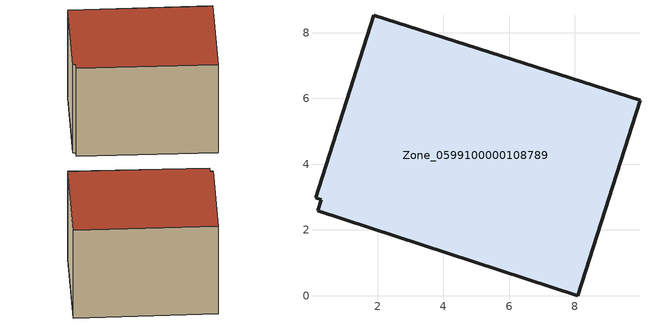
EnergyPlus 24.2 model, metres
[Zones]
Zone_0599100000108789
 floor ground (C_G): 0.18,2.58 0.28,2.92 0.11,2.98 1.88,8.53 9.98,5.95 8.08,0 z0
 wall outside (C_F): 9.98,5.95 1.88,8.53 0.11,2.98 0.28,2.92 0.18,2.58 8.08,0 9.98,5.95 z0:6.15
 roof outside (C_R): 0.28,2.92 0.18,2.58 8.08,0 9.98,5.95 1.88,8.53 0.11,2.98 z6.15
[BUILDING]
Pand.0599100000108789: North Axis=0; Terrain=City; Loads Convergence Tolerance Value=0.04; Temperature Convergence Tolerance Value=0.4; Solar Distribution=FullExterior; Maximum Number of Warmup Days=25; Minimum Number of Warmup Days=1
[Site:Location]
Rotterdam.The.Hague.AP_ZH_NLD Design_Conditions: Latitude=51.96; Longitude=4.45; Time Zone=1; Elevation=-4.5
[SITE:GROUNDTEMPERATURE:BUILDINGSURFACE]
18, 18, 18, 18, 18, 18, 18, 18, 18, 18, 18, 18
[MATERIAL] Thermal Absorptance=0.9; Solar Absorptance=0.7; Visible Absorptance=0.7
Name | Roughness | Thickness | Conductivity | Density | Specific Heat
G.TI.1946-1964 | MediumSmooth | 0.15 | 1 | 540 | 1210
F.TI.1946-1964 | Rough | 0.3 | 0.857143 | 1920 | 840
R.TI.1946-1964 | MediumRough | 0.2 | 0.277778 | 1500 | 1000
[CONSTRUCTION]
C_G: G.TI.1946-1964
C_F: F.TI.1946-1964
C_R: R.TI.1946-1964
[ZONE]
Zone_0599100000108789: Type=1; Multiplier=1; Ceiling Height=Autocalculate; Volume=Autocalculate; Floor Area=autocalculate; Part of Total Floor Area=Yes
[ZONEINFILTRATION:DESIGNFLOWRATE]
Infil_Zone_0599100000108789: Zone or ZoneList or Space or SpaceList=Zone_0599100000108789; Schedule=AlwaysOn; Design Flow Rate Calculation Method=Flow/Area; Flow Rate per Floor Area=0.003; Constant Term Coefficient=1; Temperature Term Coefficient=0; Velocity Term Coefficient=0; Velocity Squared Term Coefficient=0
[HVACTEMPLATE:ZONE:IDEALLOADSAIRSYSTEM]
Zone_0599100000108789: Maximum Heating Supply Air Temperature=50; Minimum Cooling Supply Air Temperature=13; Maximum Heating Supply Air Humidity Ratio=0.0156; Minimum Cooling Supply Air Humidity Ratio=0.0077; Heating Limit=NoLimit; Cooling Limit=NoLimit; Dehumidification Control Type=ConstantSensibleHeatRatio; Cooling Sensible Heat Ratio=0.7; Dehumidification Setpoint=60; Humidification Control Type=None; Humidification Setpoint=30; Outdoor Air Method=None; Outdoor Air Flow Rate per Person=0.00944; Outdoor Air Flow Rate per Zone Floor Area=0; Outdoor Air Flow Rate per Zone=0; Demand Controlled Ventilation Type=None; Outdoor Air Economizer Type=NoEconomizer; Heat Recovery Type=None; Sensible Heat Recovery Effectiveness=0.7; Latent Heat Recovery Effectiveness=0.65
[ZONECONTROL:THERMOSTAT]
ThermostatControl_Zone_0599100000108789: Zone or ZoneList=Zone_0599100000108789; Control Type Schedule=DualSetpointControlType; Control 1=Thermostat_Zone_0599100000108789; Temperature Difference Between Cutout And Setpoint=0
[THERMOSTATSETPOINT:DUALSETPOINT]
Thermostat_Zone_0599100000108789: Heating Setpoint Temperature Schedule=HeatingSetpoint_Zone_0599100000108789; Cooling Setpoint Temperature Schedule=CoolingSetpoint_Zone_0599100000108789
[SCHEDULE:COMPACT]
HeatingSetpoint_Zone_0599100000108789: Through: 12/31, For: AllDays, Until: 24:00, 21
CoolingSetpoint_Zone_0599100000108789: Through: 12/31, For: AllDays, Until: 24:00, 24
DualSetpointControlType: Through: 12/31, For: AllDays, Until: 24:00, 4
AlwaysOn: Through: 12/31, For: AllDays, Until: 24:00, 1
